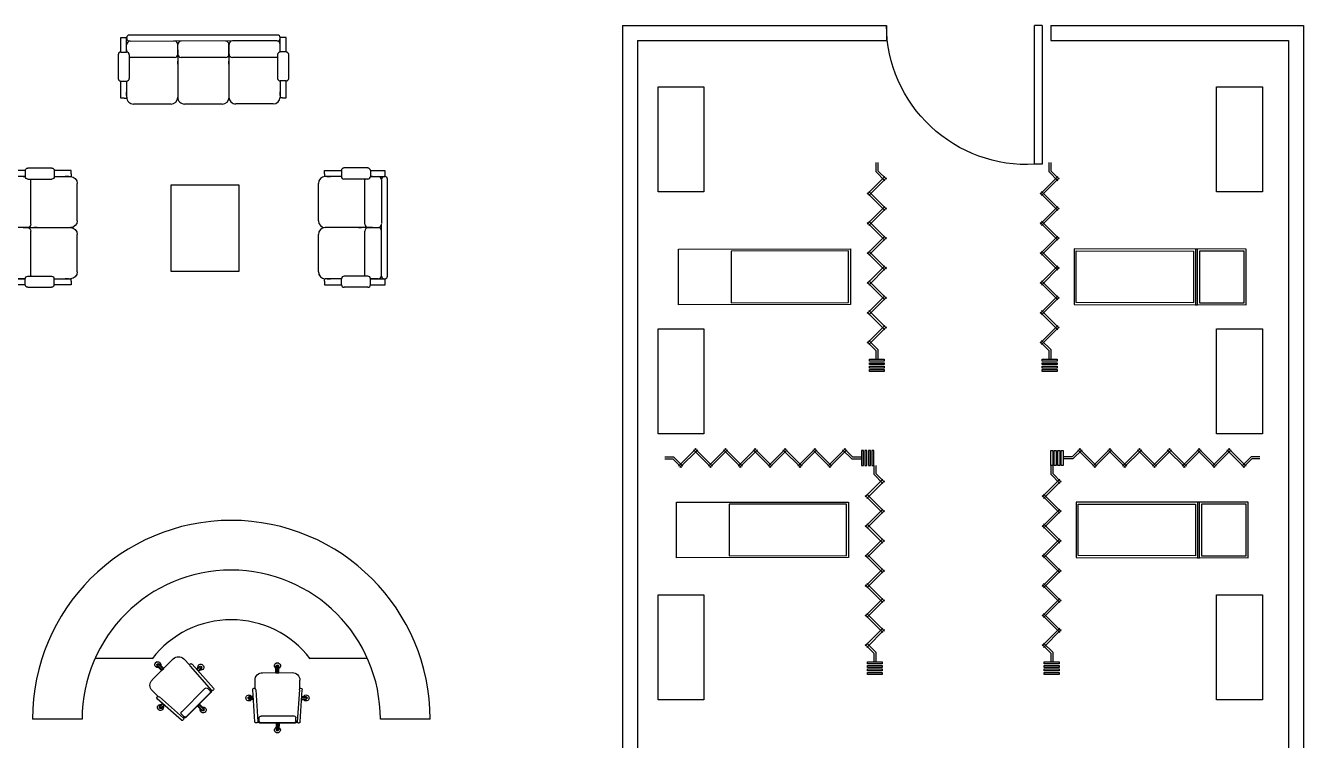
# Model space of a CAD drawing. Header units: millimetres. Extents: x -1615 to -538, y 177 to 397.
# Drawn here: x -1315.07 to -1302.21, y 351.51 to 358.71 of the extents above; entities that cross this region are included whole.
import ezdxf

# ---------------------------------------------------------------- set-up
doc = ezdxf.new("R2010")
doc.units = ezdxf.units.MM
for name, color, linetype in [('MOB', 7, 'Continuous'), ('MUEB', 251, 'Continuous'), ('MUEBLES', 9, 'Continuous'), ('MUROS', 1, 'Continuous')]:
    doc.layers.add(name, color=color, linetype=linetype)

# ---------------------------------------------------------------- blocks, each defined once
blk = doc.blocks.new('CORT')
for p, q in [((0, 0.02), (0.09, 0.02)), ((0, 0), (0.082, 0)), ((0.082, 0), (0.168, -0.086)), ((0.09, 0.02), (0.182, -0.072)), ((0.318, 0.106), (0.14, -0.072)), ((0.332, 0.092), (0.154, -0.086)), ((0.29, 0.092), (0.468, -0.086)), ((0.304, 0.106), (0.482, -0.072)), ((0.618, 0.106), (0.44, -0.072)), ((0.632, 0.092), (0.454, -0.086)), ((0.59, 0.092), (0.768, -0.086)), ((0.604, 0.106), (0.782, -0.072)), ((0.918, 0.106), (0.74, -0.072)), ((0.932, 0.092), (0.754, -0.086)), ((0.89, 0.092), (1.068, -0.086)), ((0.904, 0.106), (1.082, -0.072)), ((1.218, 0.106), (1.04, -0.072)), ((1.232, 0.092), (1.054, -0.086)), ((1.19, 0.092), (1.368, -0.086)), ((1.204, 0.106), (1.382, -0.072)), ((1.518, 0.106), (1.34, -0.072)), ((1.532, 0.092), (1.354, -0.086)), ((1.49, 0.092), (1.668, -0.086)), ((1.504, 0.106), (1.682, -0.072)), ((1.818, 0.106), (1.64, -0.072)), ((1.832, 0.092), (1.654, -0.086)), ((1.79, 0.092), (1.882, 0)), ((1.804, 0.106), (1.89, 0.02)), ((1.882, 0), (1.979, 0)), ((1.89, 0.02), (1.979, 0.02))]:
    blk.add_line(p, q)
for points in [[(1.979, 0.085), (1.979, -0.065), (1.999, -0.065), (1.999, 0.085)], [(2.014, 0.085), (2.014, -0.065), (2.034, -0.065), (2.034, 0.085)], [(2.049, 0.085), (2.049, -0.065), (2.069, -0.065), (2.069, 0.085)], [(2.084, 0.085), (2.084, -0.065), (2.104, -0.065), (2.104, 0.085)]]:
    blk.add_lwpolyline(points, close=True)
blk = doc.blocks.new('SILLA-1')
for p, q in [((0.23, 0.225), (-0.091, 0.269)), ((-0.024, 0.26), (-0.021, 0.302)), ((-0.021, 0.302), (0.009, 0.3)), ((-0.017, 0.259), (-0.014, 0.302)), ((-0.002, 0.256), (0.001, 0.301)), ((0.006, 0.255), (0.009, 0.3)), ((-0.269, 0.182), (-0.29, -0.118)), ((-0.1, 0.244), (-0.189, 0.252)), ((-0.108, 0.254), (-0.108, 0.256)), ((-0.093, 0.239), (0.228, 0.195)), ((0.167, 0.167), (0.144, -0.162)), ((0.217, 0.183), (0.188, 0.185)), ((0.213, -0.167), (0.236, 0.162)), ((0.215, -0.18), (0.24, 0.174)), ((0.239, 0.204), (0.239, 0.214)), ((-0.346, 0.052), (-0.348, 0.022)), ((-0.28, 0.024), (-0.348, 0.029)), ((-0.28, 0.017), (-0.348, 0.022)), ((-0.279, 0.04), (-0.347, 0.044)), ((-0.278, 0.047), (-0.346, 0.052)), ((0.228, 0.005), (0.296, 0)), ((0.229, 0.012), (0.297, 0.007)), ((0.297, 0.007), (0.295, -0.022)), ((0.227, -0.01), (0.295, -0.015)), ((0.227, -0.018), (0.295, -0.022)), ((-0.131, -0.202), (-0.22, -0.198)), ((-0.14, -0.211), (-0.14, -0.214)), ((0.199, -0.228), (-0.125, -0.228)), ((-0.123, -0.199), (0.201, -0.199)), ((-0.058, -0.228), (-0.06, -0.271)), ((-0.05, -0.228), (-0.053, -0.272)), ((-0.035, -0.228), (-0.038, -0.273)), ((-0.027, -0.228), (-0.031, -0.273)), ((0.192, -0.186), (0.163, -0.184)), ((0.21, -0.209), (0.21, -0.219)), ((-0.06, -0.271), (-0.031, -0.273))]:
    blk.add_line(p, q)
for points in [[(-0.376, 0.054), (-0.378, 0.024)], [(-0.278, 0.047), (-0.28, 0.017)], [(0.229, 0.012), (0.227, -0.018)]]:
    blk.add_lwpolyline(points)
for centre, radius, start, end in [((-0.092, 0.253), 0.016, 86.0766, 176.0766), ((-0.006, 0.301), 0.03, 296.0766, 236.0766), ((-0.006, 0.301), 0.0102, 356.0766, 176.0766), ((-0.194, 0.177), 0.075, 86.0766, 176.0766), ((-0.092, 0.255), 0.016, 176.0766, 266.0766), ((0.187, 0.165), 0.02, 86.0766, 176.0766), ((0.216, 0.163), 0.02, 356.0766, 86.0766), ((0.218, 0.174), 0.0215, 359.1541, 79.6333), ((0.229, 0.205), 0.01, 266.0766, 356.0766), ((0.229, 0.215), 0.01, 356.0766, 86.0766), ((-0.347, 0.037), 0.03, 26.0766, 326.0766), ((-0.347, 0.037), 0.0102, 86.0766, 266.0766), ((0.296, -0.007), 0.03, 206.0766, 146.0766), ((0.296, -0.007), 0.0102, 266.0766, 86.0766), ((-0.215, -0.123), 0.075, 176.0766, 266.0766), ((-0.124, -0.215), 0.016, 86.0766, 176.0766), ((-0.124, -0.212), 0.016, 176.0766, 266.0766), ((-0.045, -0.272), 0.03, 116.0766, 56.0766), ((0.164, -0.164), 0.02, 176.0766, 266.0766), ((0.193, -0.166), 0.02, 266.0766, 356.0766), ((0.194, -0.177), 0.0215, 272.5199, 352.9991), ((0.2, -0.218), 0.01, 266.0766, 356.0766), ((0.2, -0.209), 0.01, 356.0766, 86.0766), ((-0.045, -0.272), 0.0102, 176.0766, 356.0766)]:
    blk.add_arc(centre, radius, start, end)
blk = doc.blocks.new('sofa 1')
at = {"layer": 'MOB'}
for p, q in [((1337.945, 50.01), (1337.945, 48.518)), ((1337.969, 50.096), (1337.969, 50.036)), ((1338.115, 50.096), (1337.969, 50.096)), ((1338.038, 50.036), (1337.969, 50.036)), ((1338.005, 50.01), (1338.004, 48.966)), ((1338.115, 50.036), (1338.038, 50.036)), ((1338.115, 50.096), (1338.115, 50.036)), ((1338.141, 50.121), (1338.381, 50.121)), ((1338.141, 50.01), (1338.381, 50.01)), ((1338.578, 50.096), (1338.407, 50.096)), ((1338.407, 50.096), (1338.407, 50.036)), ((1338.407, 50.036), (1338.552, 50.036)), ((1338.407, 50.036), (1338.552, 50.036)), ((1338.552, 50.036), (1338.517, 50.036)), ((1338.552, 50.036), (1338.57, 50.036)), ((1338.578, 50.061), (1338.578, 50.096)), ((1338.578, 50.061), (1338.578, 50.036)), ((1338.004, 50.001), (1338.004, 49.556)), ((1338.17, 50.001), (1338.171, 49.556)), ((1338.638, 49.967), (1338.638, 49.59)), ((1338.038, 49.521), (1338.57, 49.521)), ((1338.137, 49.521), (1338.039, 49.521)), ((1338.094, 49.521), (1338.571, 49.521)), ((1338.236, 49.521), (1338.206, 49.521)), ((1338.171, 49.487), (1338.171, 49.041)), ((1338.639, 49.453), (1338.639, 49.075)), ((1338.137, 49.007), (1338.039, 49.007)), ((1338.094, 49.007), (1338.571, 49.007)), ((1338.236, 49.007), (1338.206, 49.007)), ((1338.005, 48.527), (1338.004, 48.966)), ((1338.171, 48.973), (1338.172, 48.527)), ((1338.639, 48.938), (1338.639, 48.561)), ((1337.97, 48.432), (1337.97, 48.492)), ((1337.97, 48.492), (1337.978, 48.492)), ((1338.116, 48.492), (1337.97, 48.492)), ((1338.113, 48.492), (1338.03, 48.492)), ((1338.116, 48.492), (1338.039, 48.492)), ((1338.094, 48.492), (1338.116, 48.492)), ((1338.116, 48.432), (1338.116, 48.492)), ((1338.142, 48.518), (1338.382, 48.518)), ((1338.408, 48.432), (1338.408, 48.492)), ((1338.408, 48.492), (1338.553, 48.492)), ((1338.408, 48.492), (1338.511, 48.492)), ((1338.481, 48.492), (1338.571, 48.492)), ((1338.481, 48.492), (1338.571, 48.492)), ((1338.553, 48.492), (1338.518, 48.492)), ((1338.553, 48.492), (1338.571, 48.492)), ((1338.579, 48.467), (1338.579, 48.493)), ((1338.579, 48.467), (1338.579, 48.432)), ((1338.116, 48.432), (1337.97, 48.432)), ((1338.142, 48.407), (1338.382, 48.407)), ((1338.579, 48.432), (1338.408, 48.432))]:
    blk.add_line(p, q, dxfattribs=at)
for centre, radius, start, end in [((1337.97, 50.01), 0.0257, 90.0062, 180.0062), ((1337.979, 50.01), 0.0257, 0.0062, 90.0062), ((1338.038, 50.001), 0.0343, 90.0062, 180.0062), ((1338.141, 50.096), 0.0257, 90.0062, 180.0062), ((1338.141, 50.036), 0.0257, 180.0062, 270.0062), ((1338.381, 50.096), 0.0257, 0.0062, 90.0062), ((1338.381, 50.036), 0.0257, 270.0062, 0.0062), ((1338.57, 49.967), 0.0686, 0.0062, 90.0062), ((1338.038, 49.556), 0.0343, 180.0062, 270.0062), ((1338.039, 49.487), 0.0343, 90.0062, 180.0062), ((1338.136, 49.556), 0.0343, 270.0062, 0.0062), ((1338.137, 49.487), 0.0343, 0.0062, 90.0062), ((1338.57, 49.59), 0.0686, 270.0062, 0.0062), ((1338.571, 49.453), 0.0686, 0.0062, 90.0062), ((1338.571, 49.453), 0.0686, 0.0062, 90.0062), ((1338.039, 49.041), 0.0343, 180.0062, 270.0062), ((1338.039, 48.973), 0.0343, 90.0062, 180.0062), ((1338.137, 49.041), 0.0343, 270.0062, 0.0062), ((1338.137, 48.973), 0.0343, 0.0062, 90.0062), ((1338.571, 49.075), 0.0686, 270.0062, 0.0062), ((1338.571, 48.938), 0.0686, 0.0062, 90.0062), ((1338.571, 48.938), 0.0686, 0.0062, 90.0062), ((1337.97, 48.518), 0.0257, 180.0062, 270.0062), ((1337.978, 48.518), 0.0257, 270.0062, 0.0062), ((1338.039, 48.527), 0.0343, 180.0062, 270.0062), ((1338.142, 48.492), 0.0257, 90.0062, 180.0062), ((1338.137, 48.527), 0.0343, 345.5287, 0.0062), ((1338.382, 48.492), 0.0257, 0.0062, 90.0062), ((1338.571, 48.561), 0.0686, 270.0062, 0.0062), ((1338.142, 48.432), 0.0257, 180.0062, 270.0062), ((1338.382, 48.432), 0.0257, 270.0062, 0.0062)]:
    blk.add_arc(centre, radius, start, end, dxfattribs=at)
blk = doc.blocks.new('sofa2')
at = {"layer": 'MOB'}
for p, q in [((1340.948, 50.155), (1340.708, 50.155)), ((1340.511, 50.095), (1340.511, 50.129)), ((1340.511, 50.129), (1340.682, 50.129)), ((1340.511, 50.095), (1340.511, 50.069)), ((1340.537, 50.069), (1340.519, 50.069)), ((1340.609, 50.069), (1340.519, 50.069)), ((1340.609, 50.069), (1340.519, 50.069)), ((1340.682, 50.069), (1340.537, 50.069)), ((1340.537, 50.069), (1340.572, 50.069)), ((1340.682, 50.069), (1340.579, 50.069)), ((1340.682, 50.129), (1340.682, 50.069)), ((1340.948, 50.043), (1340.708, 50.043)), ((1340.919, 49.589), (1340.918, 50.035)), ((1340.974, 50.129), (1340.974, 50.069)), ((1340.974, 50.129), (1341.12, 50.129)), ((1340.974, 50.069), (1341.051, 50.069)), ((1340.974, 50.069), (1341.12, 50.069)), ((1340.996, 50.069), (1340.974, 50.069)), ((1340.977, 50.069), (1341.06, 50.069)), ((1341.085, 50.035), (1341.086, 49.595)), ((1341.12, 50.069), (1341.112, 50.069)), ((1341.12, 50.129), (1341.12, 50.069)), ((1341.145, 49.066), (1341.145, 50.043)), ((1340.451, 49.623), (1340.451, 50)), ((1340.996, 49.555), (1340.519, 49.555)), ((1340.854, 49.555), (1340.884, 49.555)), ((1340.919, 49.074), (1340.919, 49.52)), ((1340.953, 49.555), (1341.051, 49.555)), ((1341.085, 49.066), (1341.085, 49.589)), ((1340.451, 49.109), (1340.451, 49.486)), ((1340.512, 49.014), (1340.512, 49.04)), ((1340.512, 49.014), (1340.512, 48.98)), ((1340.512, 48.98), (1340.683, 48.98)), ((1340.683, 49.04), (1340.519, 49.04)), ((1340.683, 49.04), (1340.52, 49.04)), ((1340.538, 49.04), (1340.52, 49.04)), ((1340.683, 49.04), (1340.538, 49.04)), ((1340.538, 49.04), (1340.573, 49.04)), ((1340.683, 49.04), (1340.538, 49.04)), ((1340.683, 48.98), (1340.683, 49.04)), ((1340.949, 49.066), (1340.709, 49.066)), ((1341.052, 49.04), (1340.975, 49.04)), ((1340.975, 48.98), (1340.975, 49.04)), ((1340.975, 49.04), (1341.052, 49.04)), ((1340.996, 49.04), (1340.975, 49.04)), ((1340.975, 49.04), (1341.051, 49.04)), ((1340.975, 48.98), (1341.121, 48.98)), ((1341.052, 49.04), (1341.121, 49.04)), ((1341.121, 48.98), (1341.121, 49.04)), ((1340.949, 48.954), (1340.709, 48.954))]:
    blk.add_line(p, q, dxfattribs=at)
for centre, radius, start, end in [((1340.708, 50.129), 0.0257, 90.0062, 180.0062), ((1340.948, 50.129), 0.0257, 0.0062, 90.0062), ((1340.519, 50), 0.0686, 90.0062, 180.0062), ((1340.708, 50.069), 0.0257, 180.0062, 270.0062), ((1340.953, 50.035), 0.0343, 165.5287, 180.0062), ((1340.948, 50.069), 0.0257, 270.0062, 0.0062), ((1341.051, 50.035), 0.0343, 0.0062, 90.0062), ((1341.112, 50.043), 0.0257, 90.0062, 180.0062), ((1341.12, 50.043), 0.0257, 0.0062, 90.0062), ((1340.519, 49.623), 0.0686, 180.0062, 270.0062), ((1340.519, 49.623), 0.0686, 180.0062, 270.0062), ((1340.519, 49.486), 0.0686, 90.0062, 180.0062), ((1340.953, 49.589), 0.0343, 180.0062, 270.0062), ((1340.953, 49.52), 0.0343, 90.0062, 180.0062), ((1341.051, 49.589), 0.0343, 270.0062, 0.0062), ((1341.051, 49.52), 0.0343, 0.0062, 90.0062), ((1340.519, 49.109), 0.0686, 180.0062, 270.0062), ((1340.519, 49.109), 0.0686, 180.0062, 270.0062), ((1340.52, 49.109), 0.0686, 180.0062, 270.0062), ((1340.709, 49.04), 0.0257, 90.0062, 180.0062), ((1340.709, 48.98), 0.0257, 180.0062, 270.0062), ((1340.953, 49.074), 0.0343, 180.0062, 194.4837), ((1340.949, 49.04), 0.0257, 0.0062, 90.0062), ((1340.949, 48.98), 0.0257, 270.0062, 0.0062), ((1341.051, 49.074), 0.0343, 270.0062, 0.0062), ((1341.052, 49.074), 0.0343, 270.0062, 0.0062), ((1341.111, 49.066), 0.0257, 180.0062, 270.0062), ((1341.12, 49.066), 0.0257, 270.0062, 0.0062)]:
    blk.add_arc(centre, radius, start, end, dxfattribs=at)

msp = doc.modelspace()

# ---------------------------------------------------------------- linework, layer by layer
for p, q in [((-1313.79, 352.331), (-1314.367, 352.331)), ((-1311.625, 352.331), (-1312.202, 352.331)), ((-1314.496, 351.723), (-1314.996, 351.723)), ((-1310.996, 351.723), (-1311.496, 351.723))]:
    msp.add_line(p, q)
for radius, start, end in [(2, 0, 180), (1.5, 0, 180), (1, 37.4412, 142.5588)]:
    msp.add_arc((-1312.996, 351.723), radius, start, end)
at = {"layer": 'MOB'}
for points in [[(-1312.921, 357.103), (-1312.921, 356.23), (-1313.6, 356.23), (-1313.6, 357.103)], [(-1306.767, 355.897), (-1308.497, 355.894), (-1308.498, 356.454), (-1306.768, 356.457)], [(-1304.517, 355.897), (-1302.787, 355.894), (-1302.786, 356.454), (-1304.516, 356.457)], [(-1306.788, 356.437), (-1307.968, 356.435), (-1307.967, 355.915), (-1306.787, 355.917)], [(-1304.496, 356.437), (-1303.316, 356.435), (-1303.317, 355.915), (-1304.497, 355.917)], [(-1303.256, 356.435), (-1303.257, 355.915), (-1302.807, 355.914), (-1302.806, 356.434)], [(-1306.787, 353.348), (-1308.517, 353.346), (-1308.518, 353.906), (-1306.788, 353.908)], [(-1306.808, 353.888), (-1307.988, 353.887), (-1307.987, 353.367), (-1306.807, 353.368)], [(-1304.497, 353.348), (-1302.767, 353.346), (-1302.766, 353.906), (-1304.496, 353.908)], [(-1304.476, 353.888), (-1303.296, 353.887), (-1303.297, 353.367), (-1304.477, 353.368)], [(-1303.236, 353.886), (-1303.237, 353.366), (-1302.787, 353.366), (-1302.786, 353.886)]]:
    msp.add_lwpolyline(points, close=True, dxfattribs=at)
for points in [[(-1303.276, 356.455), (-1303.296, 356.455), (-1303.297, 355.895), (-1303.277, 355.895), (-1303.276, 356.455)], [(-1303.256, 353.906), (-1303.276, 353.907), (-1303.277, 353.347), (-1303.257, 353.346), (-1303.256, 353.906)]]:
    msp.add_lwpolyline(points, dxfattribs=at)
at = {"layer": 'MUEB'}
for points in [[(-1308.703, 358.088), (-1308.243, 358.088), (-1308.243, 357.032), (-1308.703, 357.032)], [(-1303.084, 358.088), (-1302.624, 358.088), (-1302.624, 357.032), (-1303.084, 357.032)], [(-1308.703, 355.653), (-1308.243, 355.653), (-1308.243, 354.596), (-1308.703, 354.596)], [(-1303.084, 355.653), (-1302.624, 355.653), (-1302.624, 354.596), (-1303.084, 354.596)], [(-1308.703, 352.972), (-1308.243, 352.972), (-1308.243, 351.916), (-1308.703, 351.916)], [(-1303.084, 352.972), (-1302.624, 352.972), (-1302.624, 351.916), (-1303.084, 351.916)]]:
    msp.add_lwpolyline(points, close=True, dxfattribs=at)
at = {"layer": 'MUEBLES'}
msp.add_line((-1304.838, 358.705), (-1304.916, 358.705), dxfattribs=at)
msp.add_lwpolyline([(-1304.838, 358.705), (-1304.838, 357.308), (-1304.916, 357.308, -0.427943), (-1306.405, 358.705)], format="xyb", dxfattribs=at)
msp.add_lwpolyline([(-1304.916, 357.308), (-1304.916, 358.705)], dxfattribs=at)
at = {"layer": 'MUROS'}
for p, q in [((-1309.061, 358.705), (-1309.061, 346.585)), ((-1309.061, 358.705), (-1306.405, 358.705)), ((-1306.405, 358.705), (-1306.405, 358.555)), ((-1304.751, 358.705), (-1302.211, 358.705)), ((-1304.751, 358.705), (-1304.751, 358.555)), ((-1302.211, 358.705), (-1302.211, 346.435)), ((-1308.911, 358.555), (-1308.911, 348.675)), ((-1308.911, 358.555), (-1306.405, 358.555)), ((-1306.497, 358.555), (-1306.405, 358.555)), ((-1304.751, 358.555), (-1304.649, 358.555)), ((-1304.751, 358.555), (-1302.361, 358.555)), ((-1302.361, 358.555), (-1302.361, 346.585))]:
    msp.add_line(p, q, dxfattribs=at)

# ---------------------------------------------------------------- block references
at = {"layer": 'MOB'}
for name, p, rotation in [('sofa 1', (-1362.54, 1696.554), 270), ('CORT', (-1308.636, 354.342), 0.004902388788126257)]:
    msp.add_blockref(name, p, dxfattribs=dict(at, rotation=rotation))
at = {"layer": 'MOB', "xscale": -1}
msp.add_blockref('sofa2', (25.906, 307.116), dxfattribs=at)
at = {"layer": 'MOB'}
msp.add_blockref('sofa2', (-2652.57, 307.116), dxfattribs=at)
at = {"layer": 'MOB', "xscale": -1}
for p, rotation in [((-1306.492, 357.325), 89.99509761121188), ((-1304.753, 357.325), 89.99509761121188), ((-1302.648, 354.342), 359.9950976112119), ((-1306.512, 354.277), 89.99509761121188), ((-1304.733, 354.277), 89.99509761121188)]:
    msp.add_blockref('CORT', p, dxfattribs=dict(at, rotation=rotation))
at = {"layer": 'MOB', "linetype": 'Continuous', "xscale": -1}
for p, rotation in [((-1313.478, 352.033), 131.059573472832), ((-1312.518, 351.909), 86.07170269094607)]:
    msp.add_blockref('SILLA-1', p, dxfattribs=dict(at, rotation=rotation))

doc.saveas('drawing.dxf')
